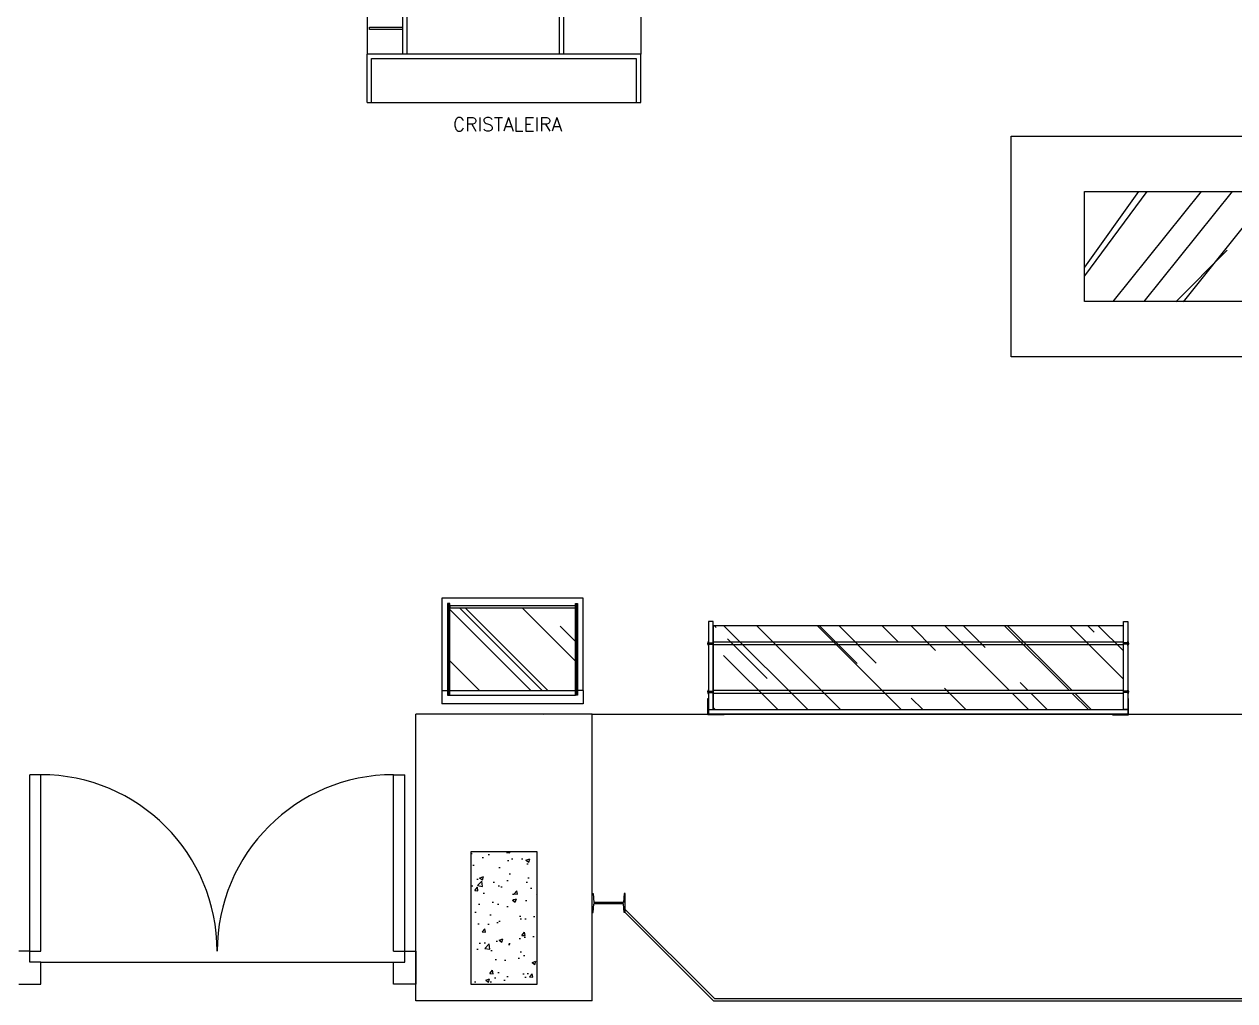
# Model space of a CAD drawing. Extents: x 1231 to 2855, y 3260 to 5268.
# Drawn here: x 1822 to 2371, y 3695 to 4138 of the extents above; entities that cross this region are included whole.
import ezdxf

# ---------------------------------------------------------------- set-up
doc = ezdxf.new("R2010")
doc.units = 0
doc.header["$LTSCALE"] = 20
doc.header["$MEASUREMENT"] = 0
for name, color, linetype in [('ACO', 2, 'CONTINUOUS'), ('COTAS', 4, 'CONTINUOUS'), ('MADEIRA', 1, 'CONTINUOUS'), ('METAL', 2, 'CONTINUOUS'), ('MOB', 1, 'CONTINUOUS'), ('PAREDE', 251, 'CONTINUOUS'), ('PILAR', 5, 'CONTINUOUS'), ('PISO', 3, 'CONTINUOUS'), ('VIDRO', 3, 'CONTINUOUS'), ('VITRINE', 1, 'CONTINUOUS')]:
    doc.layers.add(name, color=color, linetype=linetype)
doc.styles.add('ROMANS', font='romans.shx')

# ---------------------------------------------------------------- blocks, each defined once
blk = doc.blocks.new('i1')
at = {"layer": 'METAL'}
for p, q in [((8703.43, 171.12), (8703.43, 179.72)), ((8703.43, 179.72), (8703.93, 179.72)), ((8703.93, 179.72), (8704.23, 175.72)), ((8717.63, 175.72), (8704.23, 175.72)), ((8717.93, 179.72), (8717.63, 175.72)), ((8718.43, 179.72), (8717.93, 179.72)), ((8718.43, 171.12), (8718.43, 179.72)), ((8703.43, 171.12), (8703.93, 171.12)), ((8703.93, 171.12), (8704.23, 175.12)), ((8717.63, 175.12), (8704.23, 175.12)), ((8717.93, 171.12), (8717.63, 175.12)), ((8718.43, 171.12), (8717.93, 171.12))]:
    blk.add_line(p, q, dxfattribs=at)

msp = doc.modelspace()

# ---------------------------------------------------------------- hatches: boundary and pattern name
at = {"layer": 'ACO'}
h = msp.add_hatch(dxfattribs=at)
h.set_pattern_fill('AR-CONC', color=6, scale=2.5, style=0)
h.set_pattern_definition([(50, (0, 0), (17.931505, -1.568803), [1.875, -20.625]), (355, (0, 0), (-3.46878, 18.8048), [1.5, -16.5]), (100.4514, (1.494, -0.13), (14.462735, 17.23599), [1.593505, -17.52855]), (46.1842, (0, 5), (26.68103, -4.13798), [2.8125, -30.9375]), (96.6356, (2.223, 4.655), (23.36657, 24.35295), [2.39026, -26.29283]), (351.1842, (0, 5), (23.36655, 24.35297), [2.25, -24.75]), (21, (2.5, 3.75), (14.922676, -10.06547), [1.875, -20.625]), (326, (2.5, 3.75), (6.08288, 18.12875), [1.5, -16.5]), (71.4514, (3.744, 2.911), (21.005566, 8.06326), [1.593505, -17.52855]), (37.5, (0, 0), (0.303996, 8.322346), [0, -16.3, 0, -16.75, 0, -16.5625]), (7.5, (0, 0), (6.576738, 9.860293), [0, -9.55, 0, -15.925, 0, -6.3125]), (327.5, (-5.575, 0), (13.345561, -0.563872), [0, -6.25, 0, -19.5, 0, -25.875]), (317.5, (-8.075, 0), (14.579654, 2.502625), [0, -8.125, 0, -12.95, 0, -18.375])])
h.paths.add_polyline_path([(2024.34, 3702.51), (2054.34, 3702.51), (2054.34, 3762.51), (2024.34, 3762.51)])
at = {"layer": 'VIDRO', "linetype": 'Continuous'}
h = msp.add_hatch(dxfattribs=at)
h.set_pattern_fill('AR-RROOF', color=124, scale=30, angle=225, style=0)
h.set_pattern_definition([(315, (-3459.178, 3958.107), (25.45584, -67.88225), [450, -60, 150, -30]), (315, (-3441.57, 3919.287), (-49.42676, -7.00036), [90, -9.9, 180, -22.5]), (315, (-3466.603, 3929.47), (96.09581, -124.521504), [240, -42, 120, -30])])
h.paths.add_polyline_path([(2014.76, 3873.11), (2014.76, 3835.61), (2071.76, 3835.61), (2071.76, 3873.11)])
h = msp.add_hatch(dxfattribs=at)
h.set_pattern_fill('AR-RROOF', color=124, scale=30, angle=225, style=0)
h.set_pattern_definition([(315, (-2652.51, 4159.285), (25.45584, -67.88225), [450, -60, 150, -30]), (315, (-2634.903, 4120.465), (-49.42676, -7.00036), [90, -9.9, 180, -22.5]), (315, (-2659.935, 4130.648), (96.09581, -124.521504), [240, -42, 120, -30])])
h.paths.add_polyline_path([(2244.68, 3827.01), (2134.16, 3827.01), (2134.16, 3834.37), (2244.68, 3834.37)])
h.paths.add_polyline_path([(2244.68, 3834.37), (2134.16, 3834.37), (2134.16, 3835.64), (2244.68, 3835.64)])
h.paths.add_polyline_path([(2134.16, 3835.64), (2134.16, 3849.15, 0.364182), (2141.02, 3856.37), (2320.2, 3856.37), (2320.2, 3835.64)])
h.paths.add_polyline_path([(2320.2, 3827.01), (2244.68, 3827.01), (2244.68, 3834.37), (2320.2, 3834.37)])
h.paths.add_polyline_path([(2320.2, 3856.37), (2141.02, 3856.37, 0.015546), (2141.04, 3856.85, 0.025508), (2141, 3857.64), (2320.2, 3857.64)])
h.paths.add_polyline_path([(2320.2, 3857.64), (2141, 3857.64, 0.352944), (2134.16, 3864.55), (2134.16, 3865.01), (2320.2, 3865.01)])
h.paths.add_polyline_path([(2145.72, 3833.34), (2145.72, 3828.67), (2151.72, 3828.67), (2151.72, 3833.34)], flags=24)
h.paths.add_polyline_path([(2145.72, 3850.24), (2145.72, 3841.77), (2151.72, 3841.77), (2151.72, 3850.24)], flags=24)
h.paths.add_polyline_path([(2162.84, 3850.24), (2162.84, 3841.77), (2168.84, 3841.77), (2168.84, 3850.24)], flags=24)
h.paths.add_polyline_path([(2145.72, 3863.34), (2145.72, 3858.67), (2151.72, 3858.67), (2151.72, 3863.34)], flags=24)
h.paths.add_polyline_path([(2155.72, 3864.01), (2155.72, 3859.34), (2161.72, 3859.34), (2161.72, 3864.01)], flags=24)

# ---------------------------------------------------------------- linework, layer by layer
at = {"layer": 'ACO', "linetype": 'Continuous'}
for p, q in [((2132.16, 3857.31), (2132.16, 3857.96)), ((2132.16, 3856.05), (2132.16, 3856.71)), ((2322.2, 3857.31), (2322.2, 3857.96)), ((2322.2, 3856.05), (2322.2, 3856.71)), ((2132.16, 3835.96), (2132.16, 3835.31)), ((2132.16, 3834.71), (2132.16, 3834.05)), ((2322.2, 3835.96), (2322.2, 3835.31)), ((2322.2, 3834.71), (2322.2, 3834.05))]:
    msp.add_line(p, q, dxfattribs=at)
at = {"layer": 'ACO', "color": 124, "linetype": 'Continuous'}
for p, q in [((2132.16, 3857.31), (2134.16, 3857.31)), ((2132.16, 3856.71), (2134.16, 3856.71)), ((2322.2, 3857.31), (2320.2, 3857.31)), ((2322.2, 3856.71), (2320.2, 3856.71)), ((2132.16, 3835.31), (2134.16, 3835.31)), ((2132.16, 3834.71), (2134.16, 3834.71)), ((2322.2, 3835.31), (2320.2, 3835.31)), ((2322.2, 3834.71), (2320.2, 3834.71))]:
    msp.add_line(p, q, dxfattribs=at)
at = {"layer": 'ACO', "color": 6, "linetype": 'Continuous'}
for p, q in [((2320.2, 3857.64), (2134.16, 3857.64)), ((2320.2, 3856.37), (2134.16, 3856.37)), ((2320.2, 3835.64), (2134.16, 3835.64)), ((2320.2, 3834.37), (2134.16, 3834.37))]:
    msp.add_line(p, q, dxfattribs=at)
at = {"layer": 'ACO', "linetype": 'Continuous'}
for points in [[(2139.16, 3825.01), (2139.16, 3824.71), (2131.86, 3824.71), (2131.86, 3832.01), (2132.16, 3832.01), (2132.16, 3825.01), (2139.16, 3825.01)], [(2315.2, 3825.01), (2315.2, 3824.71), (2322.5, 3824.71), (2322.5, 3832.01), (2322.2, 3832.01), (2322.2, 3825.01), (2315.2, 3825.01)]]:
    msp.add_lwpolyline(points, dxfattribs=at)
for centre, start, end in [((2132.81, 3857.01), 124.6069, 235.3931), ((2321.55, 3857.01), 304.6069, 55.3931), ((2132.81, 3835.01), 124.6069, 235.3931), ((2321.55, 3835.01), 304.6069, 55.3931)]:
    msp.add_arc(centre, 1.16, start, end, dxfattribs=at)
at = {"layer": 'COTAS'}
msp.add_line((2099.34, 4122.25), (2099.34, 4102.25), dxfattribs=at)
at = {"layer": 'MADEIRA', "color": 6}
for p, q in [((1977.35, 4208.13), (1977.35, 4124.26)), ((2101.34, 4208.13), (2101.34, 4124.26))]:
    msp.add_line(p, q, dxfattribs=at)
at = {"layer": 'MADEIRA', "color": 4}
for p, q in [((1993.35, 4208.13), (1993.35, 4124.26)), ((1995.35, 4208.13), (1995.35, 4124.25)), ((2064.34, 4208.13), (2064.34, 4124.26)), ((2066.34, 4208.13), (2066.34, 4124.26)), ((1977.34, 4102.26), (1977.35, 4124.26)), ((2101.34, 4124.26), (1977.35, 4124.25)), ((1979.34, 4102.26), (1979.35, 4122.26)), ((1979.35, 4122.26), (2099.34, 4122.25)), ((2101.35, 4102.25), (2101.34, 4124.26)), ((1977.34, 4102.26), (2101.35, 4102.25))]:
    msp.add_line(p, q, dxfattribs=at)
at = {"layer": 'MADEIRA'}
for p, q in [((2057.15, 3824.7), (2057.15, 3824.7)), ((2079.34, 3825.01), (2724.34, 3825.01))]:
    msp.add_line(p, q, dxfattribs=at)
msp.add_lwpolyline([(1978.35, 4136.38), (1993.35, 4136.38), (1993.35, 4135.38), (1978.35, 4135.38)], close=True, dxfattribs=at)
at = {"layer": 'MADEIRA', "color": 6}
msp.add_lwpolyline([(2075.26, 3835.61), (2075.26, 3877.61), (2011.26, 3877.61), (2011.26, 3835.61)], dxfattribs=at)
at = {"layer": 'MOB', "color": 41, "linetype": 'Continuous'}
for p, q in [((2330.89, 4061.98), (2302.62, 4023.72)), ((2327.07, 4061.98), (2302.62, 4027.54)), ((2355.5, 4061.97), (2315.49, 4011.98)), ((2369.5, 4061.96), (2329.49, 4011.98)), ((2387.32, 4061.96), (2347.31, 4011.97)), ((2367.27, 4035.32), (2343.91, 4011.97))]:
    msp.add_line(p, q, dxfattribs=at)
at = {"layer": 'PAREDE'}
for p, q in [((1999.34, 3695.01), (1999.34, 3825.01)), ((2079.34, 3825.01), (1999.34, 3825.01)), ((2079.34, 3695.01), (2079.34, 3825.01)), ((2079.34, 3695.01), (1999.34, 3695.01))]:
    msp.add_line(p, q, dxfattribs=at)
at = {"layer": 'PILAR', "linetype": 'Continuous'}
msp.add_lwpolyline([(2024.34, 3702.51), (2054.34, 3702.51), (2054.34, 3762.51), (2024.34, 3762.51)], close=True, dxfattribs=at)
at = {"layer": 'PISO'}
msp.add_line((1829.34, 3712.51), (1989.34, 3712.51), dxfattribs=at)
at = {"layer": 'VIDRO', "color": 124}
for p, q in [((2013.86, 3875.11), (2013.86, 3833.61)), ((2013.96, 3875.11), (2013.96, 3833.61)), ((2014.06, 3875.11), (2014.06, 3833.61)), ((2014.16, 3875.11), (2014.16, 3833.61)), ((2014.26, 3875.11), (2014.26, 3833.61)), ((2014.36, 3875.11), (2014.36, 3833.61)), ((2014.46, 3875.11), (2014.46, 3833.61)), ((2014.56, 3875.11), (2014.56, 3833.61)), ((2014.66, 3875.11), (2014.66, 3833.61)), ((2071.86, 3875.11), (2071.86, 3833.61)), ((2071.96, 3875.11), (2071.96, 3833.61)), ((2072.06, 3875.11), (2072.06, 3833.61)), ((2072.16, 3875.11), (2072.16, 3833.61)), ((2072.26, 3875.11), (2072.26, 3833.61)), ((2072.36, 3875.11), (2072.36, 3833.61)), ((2072.46, 3875.11), (2072.46, 3833.61)), ((2072.56, 3875.11), (2072.56, 3833.61)), ((2072.66, 3875.11), (2072.66, 3833.61))]:
    msp.add_line(p, q, dxfattribs=at)
at = {"layer": 'VIDRO', "color": 4, "linetype": 'Continuous'}
for p, q in [((2011.26, 3835.61), (2011.26, 3829.61)), ((2011.26, 3835.61), (2013.75, 3835.61)), ((2014.76, 3833.61), (2071.76, 3833.61)), ((2014.77, 3835.61), (2071.75, 3835.61)), ((2075.26, 3835.61), (2072.77, 3835.61)), ((2075.26, 3835.61), (2075.26, 3829.61)), ((2075.26, 3829.61), (2011.26, 3829.61))]:
    msp.add_line(p, q, dxfattribs=at)
at = {"layer": 'VIDRO', "linetype": 'Continuous'}
for p, q in [((2094.34, 3736.42), (2134.78, 3696.01)), ((2094.34, 3735.01), (2134.37, 3695.01)), ((2134.37, 3695.01), (2669.32, 3695.01)), ((2134.78, 3696.01), (2668.91, 3696.01))]:
    msp.add_line(p, q, dxfattribs=at)
for points in [[(2269.33, 3986.96), (2269.33, 4086.96), (2469.33, 4086.96), (2469.33, 3986.96)], [(2302.62, 4011.98), (2302.62, 4061.94), (2442.63, 4061.94), (2442.63, 4011.98)], [(2134.16, 3827.01), (2320.2, 3827.01), (2320.2, 3865.01), (2134.16, 3865.01)]]:
    msp.add_lwpolyline(points, close=True, dxfattribs=at)
at = {"layer": 'VIDRO'}
for points in [[(2013.76, 3833.61), (2014.76, 3833.61), (2014.76, 3875.11), (2013.76, 3875.11)], [(2072.76, 3833.61), (2071.76, 3833.61), (2071.76, 3875.11), (2072.76, 3875.11)], [(2014.76, 3873.11), (2071.76, 3873.11), (2071.76, 3874.11), (2014.76, 3874.11)]]:
    msp.add_lwpolyline(points, close=True, dxfattribs=at)
at = {"layer": 'VIDRO', "color": 4, "linetype": 'Continuous'}
for points in [[(2132.16, 3827.01), (2134.16, 3827.01), (2134.16, 3867.01), (2132.16, 3867.01)], [(2322.2, 3827.01), (2320.2, 3827.01), (2320.2, 3867.01), (2322.2, 3867.01)], [(2322.2, 3825.01), (2132.16, 3825.01), (2132.16, 3827.01), (2322.2, 3827.01)]]:
    msp.add_lwpolyline(points, close=True, dxfattribs=at)
for points in [[(2013.75, 3835.61), (2013.75, 3833.6), (2014.77, 3833.6), (2014.77, 3835.61)], [(2072.77, 3835.61), (2072.77, 3833.6), (2071.75, 3833.6), (2071.75, 3835.61)]]:
    msp.add_lwpolyline(points, dxfattribs=at)
at = {"layer": 'VITRINE'}
for p, q in [((1824.34, 3717.51), (1824.34, 3797.51)), ((1829.34, 3797.51), (1824.34, 3797.51)), ((1829.34, 3717.51), (1829.34, 3797.51)), ((1989.34, 3717.51), (1989.34, 3797.51)), ((1989.34, 3797.51), (1994.34, 3797.51)), ((1994.34, 3717.51), (1994.34, 3797.51)), ((1824.34, 3717.51), (1819.34, 3717.51)), ((1824.34, 3717.51), (1829.34, 3717.51)), ((1824.34, 3712.51), (1824.34, 3717.51)), ((1989.34, 3717.51), (1994.34, 3717.51)), ((1994.34, 3717.51), (1999.34, 3717.51)), ((1994.34, 3712.51), (1994.34, 3717.51)), ((1999.34, 3717.51), (1999.34, 3702.51)), ((1829.34, 3712.51), (1824.34, 3712.51)), ((1829.34, 3702.51), (1829.34, 3712.51)), ((1989.34, 3702.51), (1989.34, 3712.51)), ((1989.34, 3712.51), (1994.34, 3712.51)), ((1819.34, 3702.51), (1829.34, 3702.51)), ((1999.34, 3702.51), (1989.34, 3702.51))]:
    msp.add_line(p, q, dxfattribs=at)
for centre, start, end in [((1829.34, 3717.51), 0, 90), ((1989.34, 3717.51), 90, 180)]:
    msp.add_arc(centre, 80, start, end, dxfattribs=at)

# ---------------------------------------------------------------- block references
at = {"layer": 'COTAS'}
msp.add_blockref('i1', (-6624.09, 3563.88), dxfattribs=at)

# ---------------------------------------------------------------- texts
at = {"layer": 'COTAS', "color": 4, "style": 'ROMANS'}
msp.add_text('CRISTALEIRA', height=6.16, dxfattribs=at).set_placement((2016.29, 4089.29))

doc.saveas('drawing.dxf')
